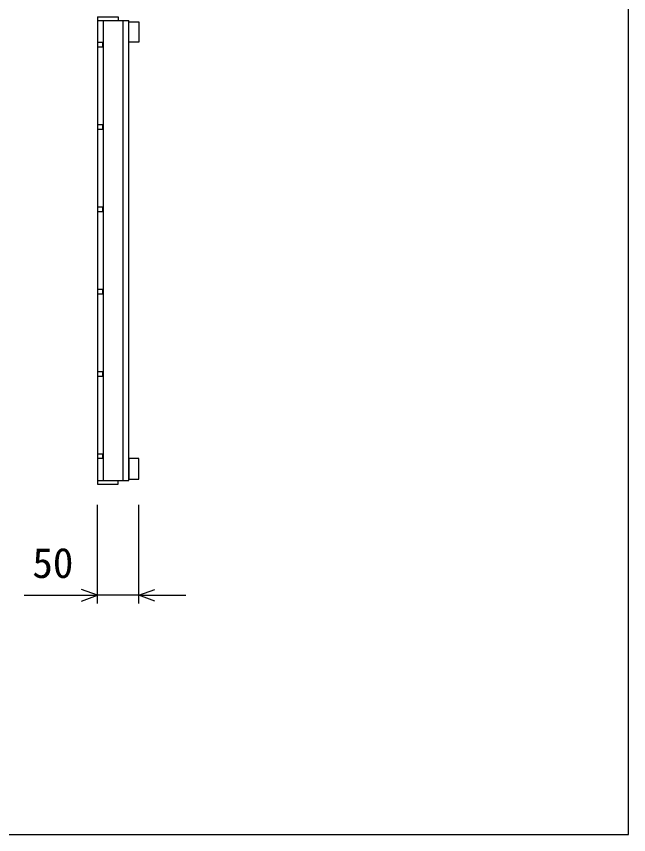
# Model space of a CAD drawing. Units: millimetres, scale not verified. Extents: x -12600 to 12600, y -8910 to 8910.
# Drawn here: x 8625 to 9368, y 2377 to 3371 of the extents above; entities that cross this region are included whole.
import ezdxf
from ezdxf.enums import TextEntityAlignment as Align

# ---------------------------------------------------------------- set-up
doc = ezdxf.new("R2010")
doc.units = ezdxf.units.MM
doc.header["$LTSCALE"] = 30
doc.layers.add('0-0_DIM', color=7, linetype='Continuous', lineweight=25)
doc.layers.add('0-2_HATCH', color=6, linetype='Continuous', lineweight=25)
doc.styles.add('ＭＳ ゴシック', font='')
doc.styles.get('ＭＳ ゴシック').set_extended_font_data('MS Gothic')

msp = doc.modelspace()

# ---------------------------------------------------------------- linework, layer by layer
at = {"layer": '0-0_DIM'}
for p, q in [((8723.44, 2657.53), (8723.44, 2777.53)), ((8773.44, 2657.53), (8773.44, 2777.53)), ((8634.28, 2667.53), (8723.44, 2667.53)), ((8773.44, 2667.53), (8723.44, 2667.53)), ((8773.44, 2667.53), (8830.5, 2667.53))]:
    msp.add_line(p, q, dxfattribs=at)
msp.add_lwpolyline([(2868.48, 2376.57), (9368.48, 2376.57), (9368.48, 6676.57), (2868.48, 6676.57)], close=True, dxfattribs=at)
for points in [[(8703.98, 2660.45), (8723.44, 2667.53), (8703.98, 2674.61)], [(8792.89, 2660.45), (8773.44, 2667.53), (8792.89, 2674.61)]]:
    msp.add_lwpolyline(points, dxfattribs=at)
at = {"layer": '0-2_HATCH'}
for p, q in [((8723.44, 3370.53), (8723.44, 2802.53)), ((8723.44, 3366.03), (8761.44, 3366.03)), ((8730.44, 2807.03), (8730.44, 3366.03)), ((8754.44, 2807.03), (8754.44, 3366.03)), ((8761.44, 2807.03), (8761.44, 3366.03)), ((8761.44, 3364.53), (8773.44, 3364.53)), ((8773.44, 3364.53), (8773.44, 3339.53)), ((8723.44, 2807.03), (8761.44, 2807.03))]:
    msp.add_line(p, q, dxfattribs=at)
for points in [[(8723.44, 3370.53), (8748.44, 3370.53), (8748.44, 3366.03)], [(8773.44, 3339.53), (8761.44, 3339.53), (8761.44, 3364.53)], [(8723.44, 3339.53), (8729.44, 3339.53), (8729.44, 3333.53), (8723.44, 3333.53)], [(8723.44, 3239.53), (8729.44, 3239.53), (8729.44, 3233.53), (8723.44, 3233.53)], [(8723.44, 3139.53), (8729.44, 3139.53), (8729.44, 3133.53), (8723.44, 3133.53)], [(8723.44, 3039.53), (8729.44, 3039.53), (8729.44, 3033.53), (8723.44, 3033.53)], [(8723.44, 2939.53), (8729.44, 2939.53), (8729.44, 2933.53), (8723.44, 2933.53)], [(8723.44, 2839.53), (8729.44, 2839.53), (8729.44, 2833.53), (8723.44, 2833.53)], [(8723.44, 2802.53), (8748.44, 2802.53), (8748.44, 2807.03)]]:
    msp.add_lwpolyline(points, dxfattribs=at)
msp.add_lwpolyline([(8761.44, 2808.53), (8773.44, 2808.53), (8773.44, 2833.53), (8761.44, 2833.53)], close=True, dxfattribs=at)

# ---------------------------------------------------------------- texts
at = {"layer": '0-0_DIM', "style": 'ＭＳ ゴシック'}
msp.add_text('50', height=36.66, dxfattribs=at).set_placement((8644.16, 2677.53), align=Align.BOTTOM_LEFT)

doc.saveas('drawing.dxf')
